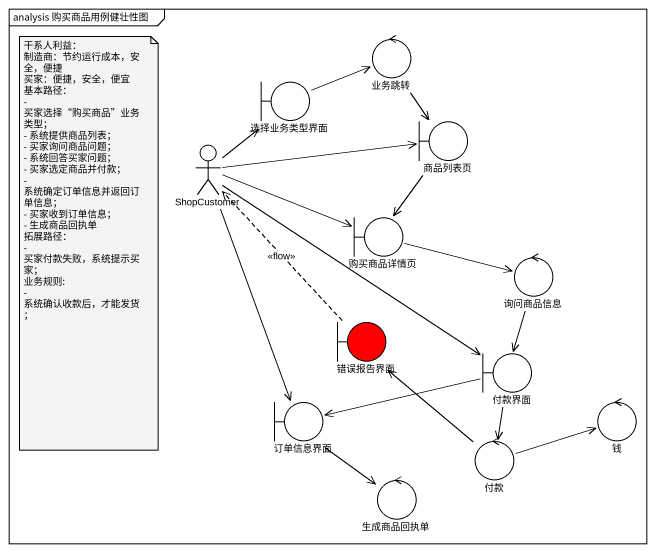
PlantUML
@startuml
mainframe analysis 购买商品用例健壮性图
control 业务跳转
boundary 选择业务类型界面
actor ShopCustomer
boundary 商品列表页
boundary 购买商品详情页
control 询问商品信息
boundary 错误报告界面 #FF0000
boundary 付款界面
boundary 订单信息界面
control 钱
control 付款
control 生成商品回执单
业务跳转 --> 商品列表页
选择业务类型界面 -right-> 业务跳转
ShopCustomer -up-> 选择业务类型界面
ShopCustomer -right-> 商品列表页
ShopCustomer -right-> 购买商品详情页
ShopCustomer --> 付款界面
ShopCustomer --> 订单信息界面
商品列表页 --> 购买商品详情页
购买商品详情页 -right-> 询问商品信息
询问商品信息 --> 付款界面
错误报告界面 .up.> ShopCustomer : <<flow>>
付款界面 -left-> 订单信息界面
付款界面 --> 付款
订单信息界面 --> 生成商品回执单
付款 -up-> 错误报告界面
付款 -right-> 钱
note as N1
  干系人利益：
  制造商：节约运行成本，安全，便捷
  买家：便捷，安全，便宜
  基本路径：
  - 买家选择“购买商品”业务类型；
  - 系统提供商品列表；
  - 买家询问商品问题；
  - 系统回答买家问题；
  - 买家选定商品并付款；
  - 系统确定订单信息并返回订单信息；
  - 买家收到订单信息；
  - 生成商品回执单
  拓展路径：
  - 买家付款失败，系统提示买家；
  业务规则:
  - 系统确认收款后，才能发货；
end note
@enduml
